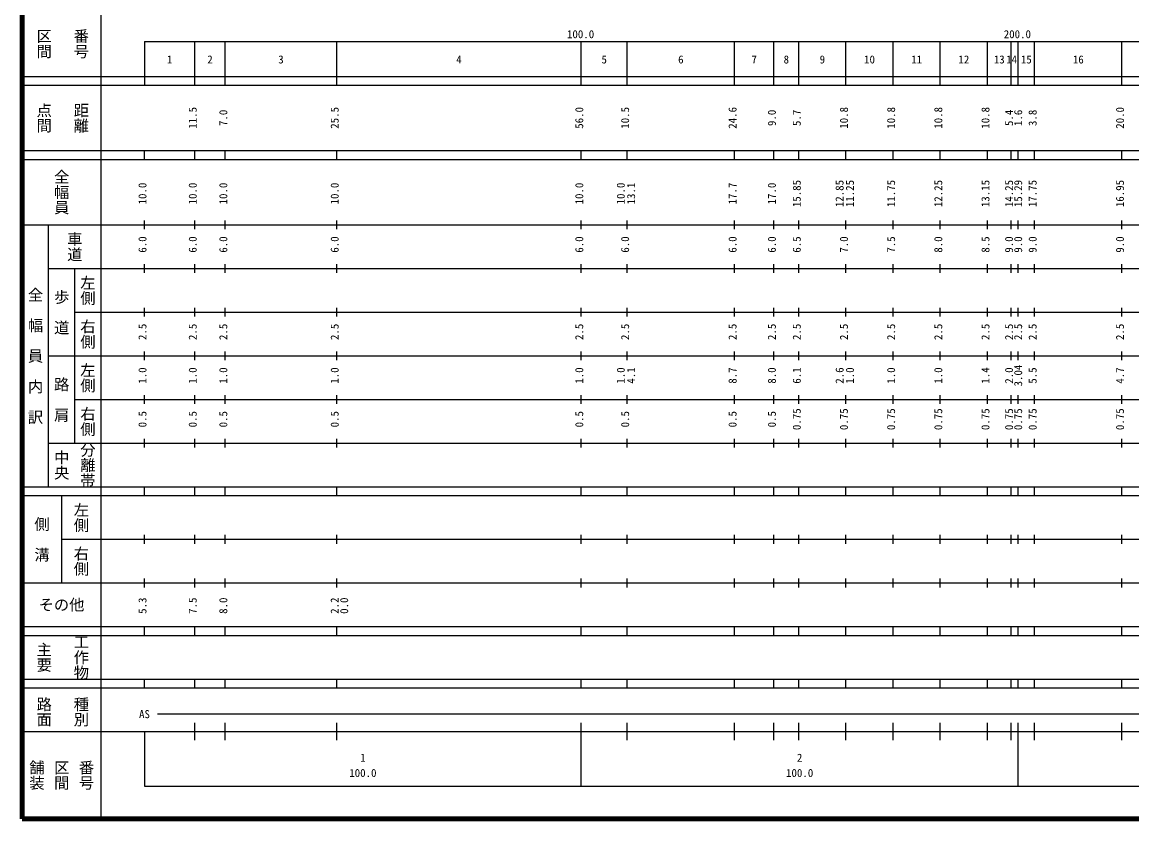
# Model space of a CAD drawing. Units: millimetres on the paper, enlarged 1000 times. Extents: x 40000 to 680000, y 20000 to 380000.
# Drawn here: x 40000 to 294048, y 20000 to 202409 of the extents above; entities that cross this region are included whole.
import ezdxf
from ezdxf.enums import TextEntityAlignment as Align

# ---------------------------------------------------------------- set-up
doc = ezdxf.new("R2010")
doc.units = ezdxf.units.MM
doc.header["$LTSCALE"] = 1000
doc.layers.add('M-TTL', color=2, linetype='Continuous', lineweight=140)
doc.layers.add('M-TTL-BAND', color=7, linetype='Continuous', lineweight=25)
doc.styles.add('@ＭＳ ゴシック', font='')
doc.styles.add('ＭＳ ゴシック', font='')
doc.styles.get('@ＭＳ ゴシック').set_extended_font_data('@MS Gothic')
doc.styles.get('ＭＳ ゴシック').set_extended_font_data('MS Gothic')

msp = doc.modelspace()

# ---------------------------------------------------------------- linework, layer by layer
at = {"layer": 'M-TTL'}
for p, q in [((40000, 380000), (40000, 20000)), ((40000, 20000), (680000, 20000))]:
    msp.add_line(p, q, dxfattribs=at)
at = {"layer": 'M-TTL-BAND'}
for p, q in [((58000, 370000), (58000, 20000)), ((68000, 198000), (579000, 198000)), ((68000, 198000), (68000, 188000)), ((79500, 188000), (79500, 198000)), ((86500, 188000), (86500, 198000)), ((112000, 188000), (112000, 198000)), ((168000, 188000), (168000, 198000)), ((178500, 188000), (178500, 198000)), ((203100, 188000), (203100, 198000)), ((212100, 188000), (212100, 198000)), ((217800, 188000), (217800, 198000)), ((228600, 188000), (228600, 198000)), ((239400, 188000), (239400, 198000)), ((250200, 188000), (250200, 198000)), ((261000, 188000), (261000, 198000)), ((266400, 188000), (266400, 198000)), ((268000, 188000), (268000, 198000)), ((271800, 188000), (271800, 198000)), ((291800, 188000), (291800, 198000)), ((40000, 190000), (579000, 190000)), ((40000, 188000), (579000, 188000)), ((40000, 173000), (579000, 173000)), ((68000, 171000), (68000, 173000)), ((79500, 171000), (79500, 173000)), ((86500, 171000), (86500, 173000)), ((112000, 171000), (112000, 173000)), ((168000, 171000), (168000, 173000)), ((178500, 171000), (178500, 173000)), ((203100, 171000), (203100, 173000)), ((212100, 171000), (212100, 173000)), ((217800, 171000), (217800, 173000)), ((228600, 171000), (228600, 173000)), ((239400, 171000), (239400, 173000)), ((250200, 171000), (250200, 173000)), ((261000, 171000), (261000, 173000)), ((266400, 171000), (266400, 173000)), ((268000, 171000), (268000, 173000)), ((271800, 171000), (271800, 173000)), ((291800, 171000), (291800, 173000)), ((40000, 171000), (579000, 171000)), ((40000, 156000), (579000, 156000)), ((46000, 96000), (46000, 156000)), ((68000, 155000), (68000, 157000)), ((79500, 155000), (79500, 157000)), ((86500, 155000), (86500, 157000)), ((112000, 155000), (112000, 157000)), ((168000, 155000), (168000, 157000)), ((178500, 155000), (178500, 157000)), ((203100, 155000), (203100, 157000)), ((212100, 155000), (212100, 157000)), ((217800, 155000), (217800, 157000)), ((228600, 155000), (228600, 157000)), ((239400, 155000), (239400, 157000)), ((250200, 155000), (250200, 157000)), ((261000, 155000), (261000, 157000)), ((266400, 155000), (266400, 157000)), ((268000, 155000), (268000, 157000)), ((271800, 155000), (271800, 157000)), ((291800, 155000), (291800, 157000)), ((46000, 146000), (579000, 146000)), ((52000, 146000), (52000, 106000)), ((68000, 145000), (68000, 147000)), ((79500, 145000), (79500, 147000)), ((86500, 145000), (86500, 147000)), ((112000, 145000), (112000, 147000)), ((168000, 145000), (168000, 147000)), ((178500, 145000), (178500, 147000)), ((203100, 145000), (203100, 147000)), ((212100, 145000), (212100, 147000)), ((217800, 145000), (217800, 147000)), ((228600, 145000), (228600, 147000)), ((239400, 145000), (239400, 147000)), ((250200, 145000), (250200, 147000)), ((261000, 145000), (261000, 147000)), ((266400, 145000), (266400, 147000)), ((268000, 145000), (268000, 147000)), ((271800, 145000), (271800, 147000)), ((291800, 145000), (291800, 147000)), ((52000, 136000), (579000, 136000)), ((68000, 135000), (68000, 137000)), ((79500, 135000), (79500, 137000)), ((86500, 135000), (86500, 137000)), ((112000, 135000), (112000, 137000)), ((168000, 135000), (168000, 137000)), ((178500, 135000), (178500, 137000)), ((203100, 135000), (203100, 137000)), ((212100, 135000), (212100, 137000)), ((217800, 135000), (217800, 137000)), ((228600, 135000), (228600, 137000)), ((239400, 135000), (239400, 137000)), ((250200, 135000), (250200, 137000)), ((261000, 135000), (261000, 137000)), ((266400, 135000), (266400, 137000)), ((268000, 135000), (268000, 137000)), ((271800, 135000), (271800, 137000)), ((291800, 135000), (291800, 137000)), ((46000, 126000), (579000, 126000)), ((68000, 125000), (68000, 127000)), ((79500, 125000), (79500, 127000)), ((86500, 125000), (86500, 127000)), ((112000, 125000), (112000, 127000)), ((168000, 125000), (168000, 127000)), ((178500, 125000), (178500, 127000)), ((203100, 125000), (203100, 127000)), ((212100, 125000), (212100, 127000)), ((217800, 125000), (217800, 127000)), ((228600, 125000), (228600, 127000)), ((239400, 125000), (239400, 127000)), ((250200, 125000), (250200, 127000)), ((261000, 125000), (261000, 127000)), ((266400, 125000), (266400, 127000)), ((268000, 125000), (268000, 127000)), ((271800, 125000), (271800, 127000)), ((291800, 125000), (291800, 127000)), ((68000, 115000), (68000, 117000)), ((79500, 115000), (79500, 117000)), ((86500, 115000), (86500, 117000)), ((112000, 115000), (112000, 117000)), ((168000, 115000), (168000, 117000)), ((178500, 115000), (178500, 117000)), ((203100, 115000), (203100, 117000)), ((212100, 115000), (212100, 117000)), ((217800, 115000), (217800, 117000)), ((228600, 115000), (228600, 117000)), ((239400, 115000), (239400, 117000)), ((250200, 115000), (250200, 117000)), ((261000, 115000), (261000, 117000)), ((266400, 115000), (266400, 117000)), ((268000, 115000), (268000, 117000)), ((271800, 115000), (271800, 117000)), ((291800, 115000), (291800, 117000)), ((52000, 116000), (579000, 116000)), ((68000, 105000), (68000, 107000)), ((79500, 105000), (79500, 107000)), ((86500, 105000), (86500, 107000)), ((112000, 105000), (112000, 107000)), ((168000, 105000), (168000, 107000)), ((178500, 105000), (178500, 107000)), ((203100, 105000), (203100, 107000)), ((212100, 105000), (212100, 107000)), ((217800, 105000), (217800, 107000)), ((228600, 105000), (228600, 107000)), ((239400, 105000), (239400, 107000)), ((250200, 105000), (250200, 107000)), ((261000, 105000), (261000, 107000)), ((266400, 105000), (266400, 107000)), ((268000, 105000), (268000, 107000)), ((271800, 105000), (271800, 107000)), ((291800, 105000), (291800, 107000)), ((46000, 106000), (579000, 106000)), ((40000, 96000), (579000, 96000)), ((40000, 94000), (579000, 94000)), ((49000, 94000), (49000, 74000)), ((68000, 94000), (68000, 96000)), ((79500, 94000), (79500, 96000)), ((86500, 94000), (86500, 96000)), ((112000, 94000), (112000, 96000)), ((168000, 94000), (168000, 96000)), ((178500, 94000), (178500, 96000)), ((203100, 94000), (203100, 96000)), ((212100, 94000), (212100, 96000)), ((217800, 94000), (217800, 96000)), ((228600, 94000), (228600, 96000)), ((239400, 94000), (239400, 96000)), ((250200, 94000), (250200, 96000)), ((261000, 94000), (261000, 96000)), ((266400, 94000), (266400, 96000)), ((268000, 94000), (268000, 96000)), ((271800, 94000), (271800, 96000)), ((291800, 94000), (291800, 96000)), ((49000, 84000), (579000, 84000)), ((68000, 83000), (68000, 85000)), ((79500, 83000), (79500, 85000)), ((86500, 83000), (86500, 85000)), ((112000, 83000), (112000, 85000)), ((168000, 83000), (168000, 85000)), ((178500, 83000), (178500, 85000)), ((203100, 83000), (203100, 85000)), ((212100, 83000), (212100, 85000)), ((217800, 83000), (217800, 85000)), ((228600, 83000), (228600, 85000)), ((239400, 83000), (239400, 85000)), ((250200, 83000), (250200, 85000)), ((261000, 83000), (261000, 85000)), ((266400, 83000), (266400, 85000)), ((268000, 83000), (268000, 85000)), ((271800, 83000), (271800, 85000)), ((291800, 83000), (291800, 85000)), ((40000, 74000), (579000, 74000)), ((68000, 73000), (68000, 75000)), ((79500, 73000), (79500, 75000)), ((86500, 73000), (86500, 75000)), ((112000, 73000), (112000, 75000)), ((168000, 73000), (168000, 75000)), ((178500, 73000), (178500, 75000)), ((203100, 73000), (203100, 75000)), ((212100, 73000), (212100, 75000)), ((217800, 73000), (217800, 75000)), ((228600, 73000), (228600, 75000)), ((239400, 73000), (239400, 75000)), ((250200, 73000), (250200, 75000)), ((261000, 73000), (261000, 75000)), ((266400, 73000), (266400, 75000)), ((268000, 73000), (268000, 75000)), ((271800, 73000), (271800, 75000)), ((291800, 73000), (291800, 75000)), ((40000, 64000), (579000, 64000)), ((68000, 62000), (68000, 64000)), ((79500, 62000), (79500, 64000)), ((86500, 62000), (86500, 64000)), ((112000, 62000), (112000, 64000)), ((168000, 62000), (168000, 64000)), ((178500, 62000), (178500, 64000)), ((203100, 62000), (203100, 64000)), ((212100, 62000), (212100, 64000)), ((217800, 62000), (217800, 64000)), ((228600, 62000), (228600, 64000)), ((239400, 62000), (239400, 64000)), ((250200, 62000), (250200, 64000)), ((261000, 62000), (261000, 64000)), ((266400, 62000), (266400, 64000)), ((268000, 62000), (268000, 64000)), ((271800, 62000), (271800, 64000)), ((291800, 62000), (291800, 64000)), ((40000, 62000), (579000, 62000)), ((40000, 52000), (579000, 52000)), ((68000, 50000), (68000, 52000)), ((79500, 50000), (79500, 52000)), ((86500, 50000), (86500, 52000)), ((112000, 50000), (112000, 52000)), ((168000, 50000), (168000, 52000)), ((178500, 50000), (178500, 52000)), ((203100, 50000), (203100, 52000)), ((212100, 50000), (212100, 52000)), ((217800, 50000), (217800, 52000)), ((228600, 50000), (228600, 52000)), ((239400, 50000), (239400, 52000)), ((250200, 50000), (250200, 52000)), ((261000, 50000), (261000, 52000)), ((266400, 50000), (266400, 52000)), ((268000, 50000), (268000, 52000)), ((271800, 50000), (271800, 52000)), ((291800, 50000), (291800, 52000)), ((40000, 50000), (579000, 50000)), ((71000, 44000), (516000, 44000)), ((79500, 38000), (79500, 42000)), ((86500, 38000), (86500, 42000)), ((112000, 38000), (112000, 42000)), ((168000, 27500), (168000, 42000)), ((178500, 38000), (178500, 42000)), ((203100, 38000), (203100, 42000)), ((212100, 38000), (212100, 42000)), ((217800, 38000), (217800, 42000)), ((228600, 38000), (228600, 42000)), ((239400, 38000), (239400, 42000)), ((250200, 38000), (250200, 42000)), ((261000, 38000), (261000, 42000)), ((266400, 38000), (266400, 42000)), ((268000, 27500), (268000, 42000)), ((271800, 38000), (271800, 42000)), ((291800, 38000), (291800, 42000)), ((40000, 40000), (579000, 40000)), ((68000, 40000), (68000, 27500)), ((68000, 27500), (579000, 27500))]:
    msp.add_line(p, q, dxfattribs=at)

# ---------------------------------------------------------------- texts
at = {"layer": 'M-TTL-BAND', "style": '@ＭＳ ゴシック'}
for s, p in [('番号', (53500, 197500)), ('区間', (45000, 197500)), ('点間', (45000, 180500)), ('距離', (53500, 180500)), ('全幅員', (49000, 163500)), ('車道', (52000, 151000)), ('左側', (55000, 141000)), ('全\u3000幅\u3000員\u3000内\u3000訳', (43000, 126000)), ('歩\u3000道', (49000, 136000)), ('右側', (55000, 131000)), ('左側', (55000, 121000)), ('路\u3000肩', (49000, 116000)), ('右側', (55000, 111000)), ('中央', (49000, 101000)), ('分離帯', (55000, 101000)), ('左側', (53500, 89000)), ('側\u3000溝', (44500, 84000)), ('右側', (53500, 79000)), ('工作物', (53500, 57000)), ('主要', (45000, 57000)), ('路面', (45000, 44500)), ('種別', (53500, 44500)), ('舗装', (43333, 30000)), ('区間', (49000, 30000)), ('番号', (54667, 30000))]:
    msp.add_text(s, height=2566, rotation=270, dxfattribs=at).set_placement(p, align=Align.MIDDLE_CENTER)
at = {"layer": 'M-TTL-BAND', "style": 'ＭＳ ゴシック'}
for s, p in [('100.0', (167844, 198195)), ('200.0', (267844, 198195)), ('1', (73750, 192405)), ('2', (83000, 192405)), ('3', (99250, 192405)), ('4', (140000, 192405)), ('5', (173250, 192405)), ('6', (190800, 192405)), ('7', (207600, 192405)), ('8', (214950, 192405)), ('9', (223200, 192405)), ('10', (234000, 192405)), ('11', (244800, 192405)), ('12', (255600, 192405)), ('13', (263700, 192405)), ('14', (266527, 192405)), ('15', (269900, 192405)), ('16', (281800, 192405)), ('AS', (68000, 42500)), ('1', (118000, 32523)), ('2', (218000, 32523)), ('100.0', (118000, 29033)), ('100.0', (218000, 29033))]:
    msp.add_text(s, height=1833, dxfattribs=at).set_placement(p, align=Align.BOTTOM_CENTER)
for s, p in [('11.5', (80500, 180500)), ('7.0', (87500, 180500)), ('25.5', (113000, 180500)), ('56.0', (169000, 180500)), ('10.5', (179500, 180500)), ('24.6', (204100, 180500)), ('9.0', (213100, 180500)), ('5.7', (218800, 180500)), ('10.8', (229600, 180500)), ('10.8', (240400, 180500)), ('10.8', (251200, 180500)), ('10.8', (262000, 180500)), ('5.4', (267400, 180500)), ('1.6', (269490, 180500)), ('3.8', (272800, 180500)), ('20.0', (292800, 180500)), ('10.0', (69000, 163174)), ('10.0', (80500, 163174)), ('10.0', (87500, 163174)), ('10.0', (113000, 163174)), ('10.0', (169000, 163174)), ('10.0', (178500, 163174)), ('13.1', (180870, 163174)), ('17.7', (204100, 163174)), ('17.0', (213100, 163174)), ('15.85', (218800, 163174)), ('12.85', (228600, 163174)), ('11.25', (230970, 163174)), ('11.75', (240400, 163174)), ('12.25', (251200, 163174)), ('13.15', (262000, 163174)), ('14.25', (267400, 163174)), ('15.29', (269490, 163174)), ('17.75', (272800, 163174)), ('16.95', (292800, 163174)), ('6.0', (69000, 151500)), ('6.0', (80500, 151500)), ('6.0', (87500, 151500)), ('6.0', (113000, 151500)), ('6.0', (169000, 151500)), ('6.0', (179500, 151500)), ('6.0', (204100, 151500)), ('6.0', (213100, 151500)), ('6.5', (218800, 151500)), ('7.0', (229600, 151500)), ('7.5', (240400, 151500)), ('8.0', (251200, 151500)), ('8.5', (262000, 151500)), ('9.0', (267400, 151500)), ('9.0', (269490, 151500)), ('9.0', (272800, 151500)), ('9.0', (292800, 151500)), ('2.5', (69000, 131500)), ('2.5', (80500, 131500)), ('2.5', (87500, 131500)), ('2.5', (113000, 131500)), ('2.5', (169000, 131500)), ('2.5', (179500, 131500)), ('2.5', (204100, 131500)), ('2.5', (213100, 131500)), ('2.5', (218800, 131500)), ('2.5', (229600, 131500)), ('2.5', (240400, 131500)), ('2.5', (251200, 131500)), ('2.5', (262000, 131500)), ('2.5', (267400, 131500)), ('2.5', (269490, 131500)), ('2.5', (272800, 131500)), ('2.5', (292800, 131500)), ('1.0', (69000, 121500)), ('1.0', (80500, 121500)), ('1.0', (87500, 121500)), ('1.0', (113000, 121500)), ('1.0', (169000, 121500)), ('1.0', (178500, 121500)), ('4.1', (180870, 121500)), ('8.7', (204100, 121500)), ('8.0', (213100, 121500)), ('6.1', (218800, 121500)), ('2.6', (228600, 121500)), ('1.0', (230970, 121500)), ('1.0', (240400, 121500)), ('1.0', (251200, 121500)), ('1.4', (262000, 121500)), ('2.0', (267400, 121500)), ('3.04', (269490, 121500)), ('5.5', (272800, 121500)), ('4.7', (292800, 121500)), ('0.5', (69000, 111500)), ('0.5', (80500, 111500)), ('0.5', (87500, 111500)), ('0.5', (113000, 111500)), ('0.5', (169000, 111500)), ('0.5', (179500, 111500)), ('0.5', (204100, 111500)), ('0.5', (213100, 111500)), ('0.75', (218800, 111500)), ('0.75', (229600, 111500)), ('0.75', (240400, 111500)), ('0.75', (251200, 111500)), ('0.75', (262000, 111500)), ('0.75', (267400, 111500)), ('0.75', (269490, 111500)), ('0.75', (272800, 111500)), ('0.75', (292800, 111500)), ('5.3', (69000, 68801)), ('7.5', (80500, 68801)), ('8.0', (87500, 68801)), ('2.2', (113000, 68801)), ('0.0', (115179, 68801))]:
    msp.add_text(s, height=1833, rotation=90, dxfattribs=at).set_placement(p, align=Align.BOTTOM_CENTER)
msp.add_text('その他', height=2566, dxfattribs=at).set_placement((49000, 69000), align=Align.MIDDLE_CENTER)

doc.saveas('drawing.dxf')
